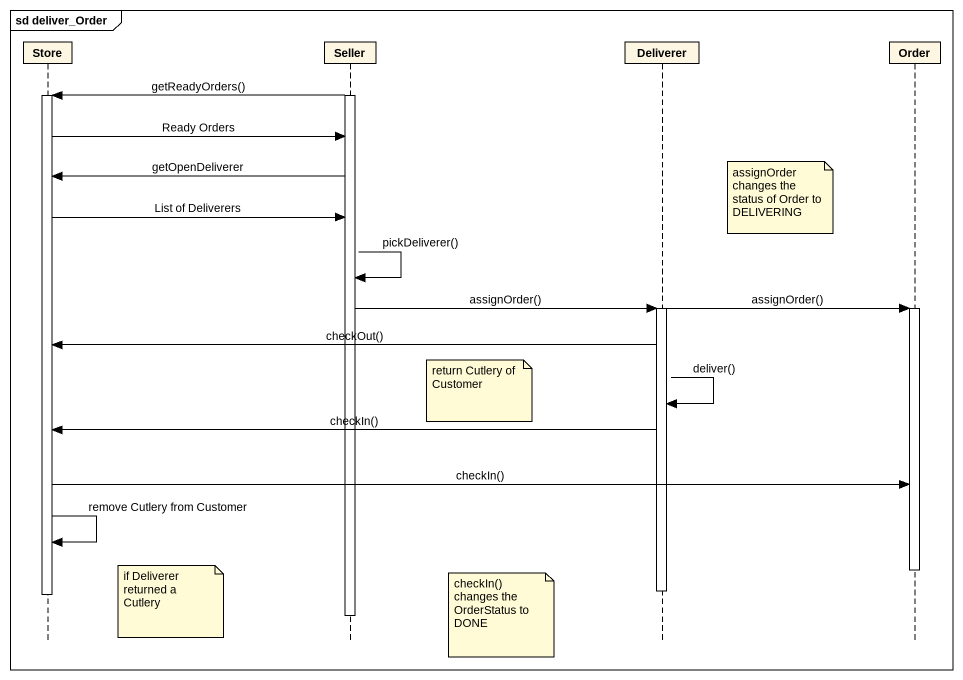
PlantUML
@startuml
mainframe sd deliver_Order
hide footbox
participant Store
participant Seller
participant Deliverer
participant Order

activate Seller
Seller -> Store : getReadyOrders()
activate Store
Store -> Seller : Ready Orders
Seller -> Store : getOpenDeliverer
note right of Deliverer : assignOrder changes the status of Order to DELIVERING
Store -> Seller : List of Deliverers
Seller -> Seller : pickDeliverer()
Deliverer -> Order : assignOrder()
Seller -> Deliverer : assignOrder()
activate Deliverer
activate Order
Deliverer -> Store : checkOut()
note right of Seller : return Cutlery of Customer
Deliverer -> Deliverer : deliver()
Deliverer -> Store : checkIn()
Store -> Order : checkIn()
Store -> Store : remove Cutlery from Customer
deactivate Order
deactivate Deliverer
deactivate Store
note right of Store : if Deliverer returned a Cutlery
note right of Seller : checkIn() changes the OrderStatus to DONE
deactivate Seller
@enduml
